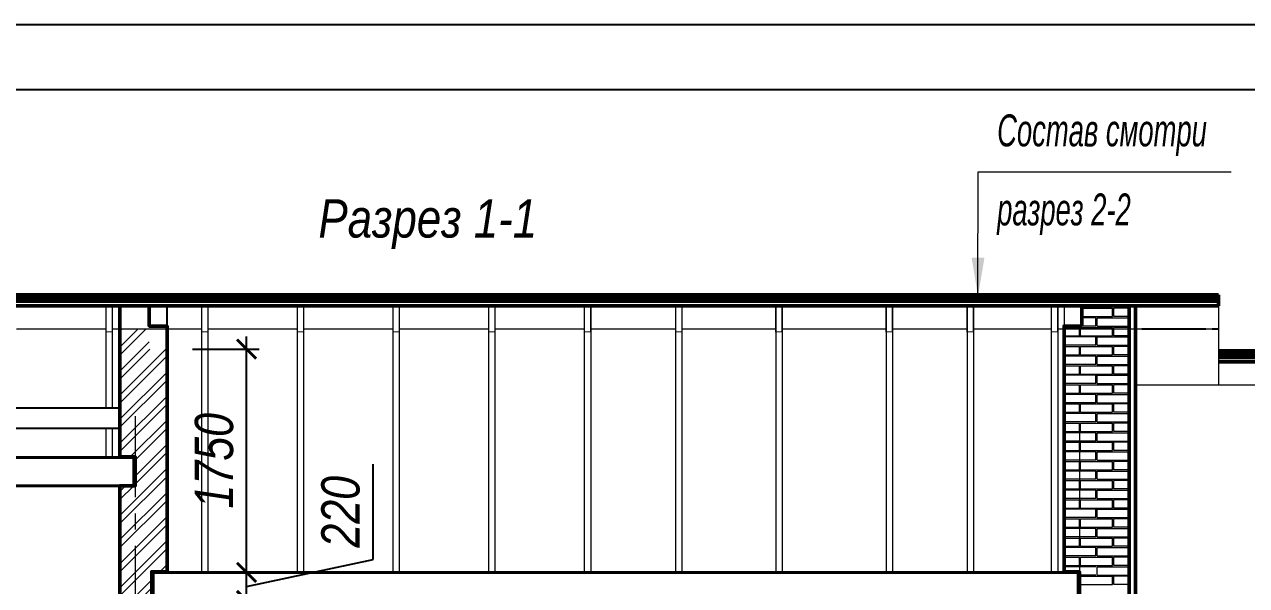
# Model space of a CAD drawing. Header units: millimetres. Extents: x 1582001 to 3303937, y 226471 to 491235.
# Drawn here: x 1845570 to 1855149, y 405658 to 410055 of the extents above; entities that cross this region are included whole.
import ezdxf

# ---------------------------------------------------------------- set-up
doc = ezdxf.new("R2010")
doc.units = ezdxf.units.MM
doc.linetypes.add('CENTER', pattern=[50.8, 31.75, -6.35, 6.35, -6.35])
doc.layers.get('Defpoints').update_dxf_attribs({"color": 255, "lineweight": 30})
for name, color, linetype, lineweight in [('A-Wall-G', 22, 'Continuous', 50), ('Кирпич', 253, 'Continuous', 9), ('Кровля', 232, 'Continuous', 25), ('Надписи', 7, 'Continuous', 15), ('Оси', 251, 'CENTER', 9), ('Размеры', 7, 'Continuous', 18), ('Стены несущие', 7, 'Continuous', 40), ('Тонкая', 6, 'Continuous', 15), ('Утеплитель', 145, 'Continuous', 9)]:
    doc.layers.add(name, color=color, linetype=linetype, lineweight=lineweight)
doc.layers.add('Формуляр', color=138, linetype='Continuous')
doc.styles.add('GOST 2.304', font='ARIALNI.TTF', dxfattribs={"width": 0.98, "height": 300})
doc.styles.add('style', font='ARIALNI.TTF', dxfattribs={"width": 0.98, "height": 300})
doc.styles.add('STYLE1', font='ARIALNI.TTF', dxfattribs={"height": 300})
doc.dimstyles.new('М100', dxfattribs={"dimtxt": 600, "dimasz": 150, "dimexe": 100, "dimexo": 200, "dimgap": 100, "dimtad": 1, "dimdec": 0, "dimtxsty": 'style', "dimblk": 'ARCHTICK', "dimcen": 150, "dimdle": 100, "dimclrt": 256, "dimadec": 0, "dimazin": 0, "dimtfac": 1, "dimtdec": 0, "dimtmove": 1, "dimatfit": 3, "dimldrblk": 'NONE', "dimfxl": 0, "dimarcsym": 0})

# ---------------------------------------------------------------- blocks, each defined once
blk = doc.blocks.new('_ArchTick')
at = {"color": 0, "linetype": 'ByBlock', "const_width": 0.15}
blk.add_lwpolyline([(-0.5, -0.5), (0.5, 0.5)], dxfattribs=at)
blk = doc.blocks.new('*D538')
at = {"layer": 'Defpoints', "color": 0, "lineweight": -3, "transparency": 16777216}
for p in [(1846688.2, 405761), (1847310.9, 405761), (1846688.2, 405541)]:
    blk.add_point(p, dxfattribs=at)
at = {"layer": 'Размеры', "color": 0, "lineweight": -2, "transparency": 16777216}
for p, q in [((1848302.3, 405863.8), (1848302.3, 406609.1)), ((1847310.9, 405651), (1848302.3, 405863.8)), ((1847310.9, 405441), (1847310.9, 405861)), ((1846888.2, 405761), (1847410.9, 405761)), ((1846888.2, 405541), (1847410.9, 405541))]:
    blk.add_line(p, q, dxfattribs=at)
at = {"layer": 'Размеры', "color": 0, "lineweight": -2, "transparency": 16777216, "xscale": 150, "yscale": 150, "zscale": 150}
for p, rotation in [((1847310.9, 405761), 90), ((1847310.9, 405541), 270)]:
    blk.add_blockref('_ArchTick', p, dxfattribs=dict(at, rotation=rotation))
at = {"layer": 'Размеры', "transparency": 16777216, "insert": (1848049.1, 406236.5), "char_height": 300, "attachment_point": 5, "rotation": 90, "style": 'style'}
blk.add_mtext('220', dxfattribs=at)
blk = doc.blocks.new('_None')
blk = doc.blocks.new('*D561')
at = {"layer": 'Defpoints', "color": 0, "lineweight": -3, "transparency": 16777216}
for p in [(1846688.2, 407511), (1847310.9, 407511), (1846688.2, 405761)]:
    blk.add_point(p, dxfattribs=at)
at = {"layer": 'Размеры', "color": 0, "lineweight": -2, "transparency": 16777216}
for p, q in [((1847310.9, 405661), (1847310.9, 407611)), ((1846888.2, 407511), (1847410.9, 407511)), ((1846888.2, 405761), (1847410.9, 405761))]:
    blk.add_line(p, q, dxfattribs=at)
at = {"layer": 'Размеры', "color": 0, "lineweight": -2, "transparency": 16777216, "xscale": 150, "yscale": 150, "zscale": 150}
for p, rotation in [((1847310.9, 407511), 90), ((1847310.9, 405761), 270)]:
    blk.add_blockref('_ArchTick', p, dxfattribs=dict(at, rotation=rotation))
at = {"layer": 'Размеры', "transparency": 16777216, "insert": (1847057.7, 406636), "char_height": 300, "attachment_point": 5, "rotation": 90, "style": 'style'}
blk.add_mtext('1750', dxfattribs=at)

msp = doc.modelspace()

# ---------------------------------------------------------------- hatches: boundary and pattern name
at = {"layer": 'Кирпич'}
h = msp.add_hatch(dxfattribs=at)
h.set_pattern_fill('ANSI32', color=0, scale=14, style=0)
h.set_pattern_definition([(45, (167999.66, 126626.28), (-94.292689, 94.292689), []), (45, (168062.53, 126626.28), (-94.292689, 94.292689), [])])
h.paths.add_polyline_path([(1846438.2, 401901), (1846318.2, 401901), (1846318.2, 401566), (1846438.2, 401566)], flags=17)
h.paths.add_polyline_path([(1846318.2, 404603.8), (1846438.2, 404603.8), (1846438.2, 406441), (1846318.2, 406441)], flags=16)
h.paths.add_polyline_path([(1846568.2, 404603.8), (1846688.2, 404603.8), (1846688.2, 405541), (1846568.2, 405541), (1846568.2, 405766), (1846688.2, 405766), (1846688.2, 407511), (1846548.2, 407511), (1846548.2, 407671), (1846318.2, 407671), (1846318.2, 406666), (1846438.2, 406666), (1846438.2, 404383.8), (1846443.2, 404383.8), (1846443.2, 404603.8), (1846563.2, 404603.8), (1846563.2, 404383.8), (1846568.2, 404383.8)])
h.paths.add_polyline_path([(1846318.2, 402126), (1846318.2, 402316), (1846682.5, 402315), (1846688.2, 402126), (1846568.2, 402126), (1846568.2, 401901), (1846688.2, 401901), (1846688.2, 401566), (1846438.2, 401566), (1846438.2, 402121)])

# ---------------------------------------------------------------- linework, layer by layer
for points in [[(1854328.2, 407671), (1854828.2, 407671)], [(1854878.2, 407671), (1854928.2, 407671)]]:
    msp.add_lwpolyline(points)
at = {"layer": 'A-Wall-G', "color": 0, "ltscale": 100}
for p, q in [((1854928.2, 407911), (1840638.2, 407911)), ((1854928.2, 407886), (1840638.2, 407886)), ((1854928.2, 407851), (1840638.2, 407851)), ((1857348.2, 407471.5), (1854928.2, 407471.5)), ((1857348.2, 407446.5), (1854928.2, 407446.5)), ((1857348.2, 407411.5), (1854928.2, 407411.5))]:
    msp.add_line(p, q, dxfattribs=at)
at = {"layer": 'A-Wall-G', "lineweight": 20}
for p, q in [((1853968.2, 407841), (1853858.2, 407841)), ((1853968.2, 407841), (1853858.2, 407841)), ((1853978.2, 407841), (1854228.2, 407841)), ((1853978.2, 407841), (1854228.2, 407841)), ((1853858.2, 407831), (1854098.2, 407831)), ((1853858.2, 407831), (1854098.2, 407831)), ((1853858.2, 407766), (1854098.2, 407766)), ((1853858.2, 407766), (1854098.2, 407766)), ((1853968.2, 407756), (1853858.2, 407756)), ((1853968.2, 407691), (1853968.2, 407756)), ((1853978.2, 407691), (1853978.2, 407756)), ((1853978.2, 407756), (1854228.2, 407756)), ((1853978.2, 407691), (1853978.2, 407756)), ((1853978.2, 407756), (1854228.2, 407756)), ((1854098.2, 407766), (1854098.2, 407831)), ((1854098.2, 407766), (1854098.2, 407831)), ((1854108.2, 407766), (1854108.2, 407831)), ((1854228.2, 407831), (1854108.2, 407831)), ((1854108.2, 407766), (1854108.2, 407831)), ((1854228.2, 407831), (1854108.2, 407831)), ((1854228.2, 407766), (1854108.2, 407766)), ((1854228.2, 407766), (1854108.2, 407766)), ((1853968.2, 407691), (1853718.2, 407691)), ((1853968.2, 407691), (1853718.2, 407691)), ((1853718.2, 407681), (1853838.2, 407681)), ((1853838.2, 407616), (1853838.2, 407681)), ((1853848.2, 407616), (1853848.2, 407681)), ((1853848.2, 407681), (1854098.2, 407681)), ((1853848.2, 407616), (1853848.2, 407681)), ((1853848.2, 407681), (1854098.2, 407681)), ((1853978.2, 407691), (1854228.2, 407691)), ((1853978.2, 407691), (1854228.2, 407691)), ((1854098.2, 407616), (1854098.2, 407681)), ((1854098.2, 407616), (1854098.2, 407681)), ((1854108.2, 407616), (1854108.2, 407681)), ((1854228.2, 407681), (1854108.2, 407681)), ((1854108.2, 407616), (1854108.2, 407681)), ((1854228.2, 407681), (1854108.2, 407681)), ((1853718.2, 407616), (1853838.2, 407616)), ((1853968.2, 407606), (1853718.2, 407606)), ((1853848.2, 407616), (1854098.2, 407616)), ((1853848.2, 407616), (1854098.2, 407616)), ((1853968.2, 407541), (1853968.2, 407606)), ((1853978.2, 407541), (1853978.2, 407606)), ((1853978.2, 407606), (1854228.2, 407606)), ((1853978.2, 407541), (1853978.2, 407606)), ((1853978.2, 407606), (1854228.2, 407606)), ((1854228.2, 407616), (1854108.2, 407616)), ((1854228.2, 407616), (1854108.2, 407616)), ((1853968.2, 407541), (1853718.2, 407541)), ((1853968.2, 407541), (1853718.2, 407541)), ((1853718.2, 407531), (1853838.2, 407531)), ((1853718.2, 407466), (1853838.2, 407466)), ((1853968.2, 407456), (1853718.2, 407456)), ((1853838.2, 407466), (1853838.2, 407531)), ((1853848.2, 407466), (1853848.2, 407531)), ((1853848.2, 407531), (1854098.2, 407531)), ((1853848.2, 407466), (1853848.2, 407531)), ((1853848.2, 407531), (1854098.2, 407531)), ((1853848.2, 407466), (1854098.2, 407466)), ((1853848.2, 407466), (1854098.2, 407466)), ((1853968.2, 407391), (1853968.2, 407456)), ((1853978.2, 407541), (1854228.2, 407541)), ((1853978.2, 407541), (1854228.2, 407541)), ((1853978.2, 407391), (1853978.2, 407456)), ((1853978.2, 407456), (1854228.2, 407456)), ((1853978.2, 407391), (1853978.2, 407456)), ((1853978.2, 407456), (1854228.2, 407456)), ((1854098.2, 407466), (1854098.2, 407531)), ((1854098.2, 407466), (1854098.2, 407531)), ((1854108.2, 407466), (1854108.2, 407531)), ((1854228.2, 407531), (1854108.2, 407531)), ((1854108.2, 407466), (1854108.2, 407531)), ((1854228.2, 407531), (1854108.2, 407531)), ((1854228.2, 407466), (1854108.2, 407466)), ((1854228.2, 407466), (1854108.2, 407466)), ((1853968.2, 407391), (1853718.2, 407391)), ((1853968.2, 407391), (1853718.2, 407391)), ((1853718.2, 407381), (1853838.2, 407381)), ((1853838.2, 407316), (1853838.2, 407381)), ((1853848.2, 407316), (1853848.2, 407381)), ((1853848.2, 407381), (1854098.2, 407381)), ((1853848.2, 407316), (1853848.2, 407381)), ((1853848.2, 407381), (1854098.2, 407381)), ((1853978.2, 407391), (1854228.2, 407391)), ((1853978.2, 407391), (1854228.2, 407391)), ((1854098.2, 407316), (1854098.2, 407381)), ((1854098.2, 407316), (1854098.2, 407381)), ((1854108.2, 407316), (1854108.2, 407381)), ((1854228.2, 407381), (1854108.2, 407381)), ((1854108.2, 407316), (1854108.2, 407381)), ((1854228.2, 407381), (1854108.2, 407381)), ((1853718.2, 407316), (1853838.2, 407316)), ((1853968.2, 407306), (1853718.2, 407306)), ((1853848.2, 407316), (1854098.2, 407316)), ((1853848.2, 407316), (1854098.2, 407316)), ((1853968.2, 407241), (1853968.2, 407306)), ((1853978.2, 407241), (1853978.2, 407306)), ((1853978.2, 407306), (1854228.2, 407306)), ((1853978.2, 407241), (1853978.2, 407306)), ((1853978.2, 407306), (1854228.2, 407306)), ((1854228.2, 407316), (1854108.2, 407316)), ((1854228.2, 407316), (1854108.2, 407316)), ((1853968.2, 407241), (1853718.2, 407241)), ((1853968.2, 407241), (1853718.2, 407241)), ((1853718.2, 407231), (1853838.2, 407231)), ((1853718.2, 407166), (1853838.2, 407166)), ((1853838.2, 407166), (1853838.2, 407231)), ((1853848.2, 407166), (1853848.2, 407231)), ((1853848.2, 407231), (1854098.2, 407231)), ((1853848.2, 407166), (1853848.2, 407231)), ((1853848.2, 407231), (1854098.2, 407231)), ((1853848.2, 407166), (1854098.2, 407166)), ((1853848.2, 407166), (1854098.2, 407166)), ((1853978.2, 407241), (1854228.2, 407241)), ((1853978.2, 407241), (1854228.2, 407241)), ((1854098.2, 407166), (1854098.2, 407231)), ((1854098.2, 407166), (1854098.2, 407231)), ((1854108.2, 407166), (1854108.2, 407231)), ((1854228.2, 407231), (1854108.2, 407231)), ((1854108.2, 407166), (1854108.2, 407231)), ((1854228.2, 407231), (1854108.2, 407231)), ((1854228.2, 407166), (1854108.2, 407166)), ((1854228.2, 407166), (1854108.2, 407166)), ((1853968.2, 407156), (1853718.2, 407156)), ((1853968.2, 407091), (1853718.2, 407091)), ((1853968.2, 407091), (1853718.2, 407091)), ((1853718.2, 407081), (1853838.2, 407081)), ((1853838.2, 407016), (1853838.2, 407081)), ((1853848.2, 407016), (1853848.2, 407081)), ((1853848.2, 407081), (1854098.2, 407081)), ((1853848.2, 407016), (1853848.2, 407081)), ((1853848.2, 407081), (1854098.2, 407081)), ((1853968.2, 407091), (1853968.2, 407156)), ((1853978.2, 407091), (1853978.2, 407156)), ((1853978.2, 407156), (1854228.2, 407156)), ((1853978.2, 407091), (1853978.2, 407156)), ((1853978.2, 407156), (1854228.2, 407156)), ((1853978.2, 407091), (1854228.2, 407091)), ((1853978.2, 407091), (1854228.2, 407091)), ((1854098.2, 407016), (1854098.2, 407081)), ((1854098.2, 407016), (1854098.2, 407081)), ((1854108.2, 407016), (1854108.2, 407081)), ((1854228.2, 407081), (1854108.2, 407081)), ((1854108.2, 407016), (1854108.2, 407081)), ((1854228.2, 407081), (1854108.2, 407081)), ((1853718.2, 407016), (1853838.2, 407016)), ((1853968.2, 407006), (1853718.2, 407006)), ((1853848.2, 407016), (1854098.2, 407016)), ((1853848.2, 407016), (1854098.2, 407016)), ((1853968.2, 406941), (1853968.2, 407006)), ((1853978.2, 406941), (1853978.2, 407006)), ((1853978.2, 407006), (1854228.2, 407006)), ((1853978.2, 406941), (1853978.2, 407006)), ((1853978.2, 407006), (1854228.2, 407006)), ((1854228.2, 407016), (1854108.2, 407016)), ((1854228.2, 407016), (1854108.2, 407016)), ((1853968.2, 406941), (1853718.2, 406941)), ((1853968.2, 406941), (1853718.2, 406941)), ((1853718.2, 406931), (1853838.2, 406931)), ((1853838.2, 406866), (1853838.2, 406931)), ((1853848.2, 406866), (1853848.2, 406931)), ((1853848.2, 406931), (1854098.2, 406931)), ((1853848.2, 406866), (1853848.2, 406931)), ((1853848.2, 406931), (1854098.2, 406931)), ((1853978.2, 406941), (1854228.2, 406941)), ((1853978.2, 406941), (1854228.2, 406941)), ((1854098.2, 406866), (1854098.2, 406931)), ((1854098.2, 406866), (1854098.2, 406931)), ((1854108.2, 406866), (1854108.2, 406931)), ((1854228.2, 406931), (1854108.2, 406931)), ((1854108.2, 406866), (1854108.2, 406931)), ((1854228.2, 406931), (1854108.2, 406931)), ((1853718.2, 406866), (1853838.2, 406866)), ((1853968.2, 406856), (1853718.2, 406856)), ((1853968.2, 406791), (1853718.2, 406791)), ((1853968.2, 406791), (1853718.2, 406791)), ((1853848.2, 406866), (1854098.2, 406866)), ((1853848.2, 406866), (1854098.2, 406866)), ((1853968.2, 406791), (1853968.2, 406856)), ((1853978.2, 406791), (1853978.2, 406856)), ((1853978.2, 406856), (1854228.2, 406856)), ((1853978.2, 406791), (1853978.2, 406856)), ((1853978.2, 406856), (1854228.2, 406856)), ((1853978.2, 406791), (1854228.2, 406791)), ((1853978.2, 406791), (1854228.2, 406791)), ((1854228.2, 406866), (1854108.2, 406866)), ((1854228.2, 406866), (1854108.2, 406866)), ((1853718.2, 406781), (1853838.2, 406781)), ((1853718.2, 406716), (1853838.2, 406716)), ((1853968.2, 406706), (1853718.2, 406706)), ((1853838.2, 406716), (1853838.2, 406781)), ((1853848.2, 406716), (1853848.2, 406781)), ((1853848.2, 406781), (1854098.2, 406781)), ((1853848.2, 406716), (1853848.2, 406781)), ((1853848.2, 406781), (1854098.2, 406781)), ((1853848.2, 406716), (1854098.2, 406716)), ((1853848.2, 406716), (1854098.2, 406716)), ((1853968.2, 406641), (1853968.2, 406706)), ((1853978.2, 406641), (1853978.2, 406706)), ((1853978.2, 406706), (1854228.2, 406706)), ((1853978.2, 406641), (1853978.2, 406706)), ((1853978.2, 406706), (1854228.2, 406706)), ((1854098.2, 406716), (1854098.2, 406781)), ((1854098.2, 406716), (1854098.2, 406781)), ((1854108.2, 406716), (1854108.2, 406781)), ((1854228.2, 406781), (1854108.2, 406781)), ((1854108.2, 406716), (1854108.2, 406781)), ((1854228.2, 406781), (1854108.2, 406781)), ((1854228.2, 406716), (1854108.2, 406716)), ((1854228.2, 406716), (1854108.2, 406716)), ((1853968.2, 406641), (1853718.2, 406641)), ((1853968.2, 406641), (1853718.2, 406641)), ((1853718.2, 406631), (1853838.2, 406631)), ((1853838.2, 406566), (1853838.2, 406631)), ((1853848.2, 406566), (1853848.2, 406631)), ((1853848.2, 406631), (1854098.2, 406631)), ((1853848.2, 406566), (1853848.2, 406631)), ((1853848.2, 406631), (1854098.2, 406631)), ((1853978.2, 406641), (1854228.2, 406641)), ((1853978.2, 406641), (1854228.2, 406641)), ((1854098.2, 406566), (1854098.2, 406631)), ((1854098.2, 406566), (1854098.2, 406631)), ((1854108.2, 406566), (1854108.2, 406631)), ((1854228.2, 406631), (1854108.2, 406631)), ((1854108.2, 406566), (1854108.2, 406631)), ((1854228.2, 406631), (1854108.2, 406631)), ((1853718.2, 406566), (1853838.2, 406566)), ((1853968.2, 406556), (1853718.2, 406556)), ((1853848.2, 406566), (1854098.2, 406566)), ((1853848.2, 406566), (1854098.2, 406566)), ((1853968.2, 406491), (1853968.2, 406556)), ((1853978.2, 406491), (1853978.2, 406556)), ((1853978.2, 406556), (1854228.2, 406556)), ((1853978.2, 406491), (1853978.2, 406556)), ((1853978.2, 406556), (1854228.2, 406556)), ((1854228.2, 406566), (1854108.2, 406566)), ((1854228.2, 406566), (1854108.2, 406566)), ((1853968.2, 406491), (1853718.2, 406491)), ((1853968.2, 406491), (1853718.2, 406491)), ((1853718.2, 406481), (1853838.2, 406481)), ((1853718.2, 406416), (1853838.2, 406416)), ((1853968.2, 406406), (1853718.2, 406406)), ((1853838.2, 406416), (1853838.2, 406481)), ((1853848.2, 406416), (1853848.2, 406481)), ((1853848.2, 406481), (1854098.2, 406481)), ((1853848.2, 406416), (1853848.2, 406481)), ((1853848.2, 406481), (1854098.2, 406481)), ((1853848.2, 406416), (1854098.2, 406416)), ((1853848.2, 406416), (1854098.2, 406416)), ((1853968.2, 406341), (1853968.2, 406406)), ((1853978.2, 406491), (1854228.2, 406491)), ((1853978.2, 406491), (1854228.2, 406491)), ((1853978.2, 406341), (1853978.2, 406406)), ((1853978.2, 406406), (1854228.2, 406406)), ((1853978.2, 406341), (1853978.2, 406406)), ((1853978.2, 406406), (1854228.2, 406406)), ((1854098.2, 406416), (1854098.2, 406481)), ((1854098.2, 406416), (1854098.2, 406481)), ((1854108.2, 406416), (1854108.2, 406481)), ((1854228.2, 406481), (1854108.2, 406481)), ((1854108.2, 406416), (1854108.2, 406481)), ((1854228.2, 406481), (1854108.2, 406481)), ((1854228.2, 406416), (1854108.2, 406416)), ((1854228.2, 406416), (1854108.2, 406416)), ((1853968.2, 406341), (1853718.2, 406341)), ((1853968.2, 406341), (1853718.2, 406341)), ((1853718.2, 406331), (1853838.2, 406331)), ((1853838.2, 406266), (1853838.2, 406331)), ((1853848.2, 406266), (1853848.2, 406331)), ((1853848.2, 406331), (1854098.2, 406331)), ((1853848.2, 406266), (1853848.2, 406331)), ((1853848.2, 406331), (1854098.2, 406331)), ((1853978.2, 406341), (1854228.2, 406341)), ((1853978.2, 406341), (1854228.2, 406341)), ((1854098.2, 406266), (1854098.2, 406331)), ((1854098.2, 406266), (1854098.2, 406331)), ((1854108.2, 406266), (1854108.2, 406331)), ((1854228.2, 406331), (1854108.2, 406331)), ((1854108.2, 406266), (1854108.2, 406331)), ((1854228.2, 406331), (1854108.2, 406331)), ((1853718.2, 406266), (1853838.2, 406266)), ((1853968.2, 406256), (1853718.2, 406256)), ((1853848.2, 406266), (1854098.2, 406266)), ((1853848.2, 406266), (1854098.2, 406266)), ((1853968.2, 406191), (1853968.2, 406256)), ((1853978.2, 406191), (1853978.2, 406256)), ((1853978.2, 406256), (1854228.2, 406256)), ((1853978.2, 406191), (1853978.2, 406256)), ((1853978.2, 406256), (1854228.2, 406256)), ((1854228.2, 406266), (1854108.2, 406266)), ((1854228.2, 406266), (1854108.2, 406266)), ((1853968.2, 406191), (1853718.2, 406191)), ((1853968.2, 406191), (1853718.2, 406191)), ((1853718.2, 406181), (1853838.2, 406181)), ((1853718.2, 406116), (1853838.2, 406116)), ((1853838.2, 406116), (1853838.2, 406181)), ((1853848.2, 406116), (1853848.2, 406181)), ((1853848.2, 406181), (1854098.2, 406181)), ((1853848.2, 406116), (1853848.2, 406181)), ((1853848.2, 406181), (1854098.2, 406181)), ((1853848.2, 406116), (1854098.2, 406116)), ((1853848.2, 406116), (1854098.2, 406116)), ((1853978.2, 406191), (1854228.2, 406191)), ((1853978.2, 406191), (1854228.2, 406191)), ((1854098.2, 406116), (1854098.2, 406181)), ((1854098.2, 406116), (1854098.2, 406181)), ((1854108.2, 406116), (1854108.2, 406181)), ((1854228.2, 406181), (1854108.2, 406181)), ((1854108.2, 406116), (1854108.2, 406181)), ((1854228.2, 406181), (1854108.2, 406181)), ((1854228.2, 406116), (1854108.2, 406116)), ((1854228.2, 406116), (1854108.2, 406116)), ((1853968.2, 406106), (1853718.2, 406106)), ((1853968.2, 406041), (1853718.2, 406041)), ((1853968.2, 406041), (1853718.2, 406041)), ((1853718.2, 406031), (1853838.2, 406031)), ((1853838.2, 405966), (1853838.2, 406031)), ((1853848.2, 405966), (1853848.2, 406031)), ((1853848.2, 406031), (1854098.2, 406031)), ((1853848.2, 405966), (1853848.2, 406031)), ((1853848.2, 406031), (1854098.2, 406031)), ((1853968.2, 406041), (1853968.2, 406106)), ((1853978.2, 406041), (1853978.2, 406106)), ((1853978.2, 406106), (1854228.2, 406106)), ((1853978.2, 406041), (1853978.2, 406106)), ((1853978.2, 406106), (1854228.2, 406106)), ((1853978.2, 406041), (1854228.2, 406041)), ((1853978.2, 406041), (1854228.2, 406041)), ((1854098.2, 405966), (1854098.2, 406031)), ((1854098.2, 405966), (1854098.2, 406031)), ((1854108.2, 405966), (1854108.2, 406031)), ((1854228.2, 406031), (1854108.2, 406031)), ((1854108.2, 405966), (1854108.2, 406031)), ((1854228.2, 406031), (1854108.2, 406031)), ((1853718.2, 405966), (1853838.2, 405966)), ((1853968.2, 405956), (1853718.2, 405956)), ((1853848.2, 405966), (1854098.2, 405966)), ((1853848.2, 405966), (1854098.2, 405966)), ((1853968.2, 405891), (1853968.2, 405956)), ((1853978.2, 405891), (1853978.2, 405956)), ((1853978.2, 405956), (1854228.2, 405956)), ((1853978.2, 405891), (1853978.2, 405956)), ((1853978.2, 405956), (1854228.2, 405956)), ((1854228.2, 405966), (1854108.2, 405966)), ((1854228.2, 405966), (1854108.2, 405966)), ((1853968.2, 405891), (1853718.2, 405891)), ((1853968.2, 405891), (1853718.2, 405891)), ((1853718.2, 405881), (1853838.2, 405881)), ((1853838.2, 405816), (1853838.2, 405881)), ((1853848.2, 405816), (1853848.2, 405881)), ((1853848.2, 405881), (1854098.2, 405881)), ((1853848.2, 405816), (1853848.2, 405881)), ((1853848.2, 405881), (1854098.2, 405881)), ((1853978.2, 405891), (1854228.2, 405891)), ((1853978.2, 405891), (1854228.2, 405891)), ((1854098.2, 405816), (1854098.2, 405881)), ((1854098.2, 405816), (1854098.2, 405881)), ((1854108.2, 405816), (1854108.2, 405881)), ((1854228.2, 405881), (1854108.2, 405881)), ((1854108.2, 405816), (1854108.2, 405881)), ((1854228.2, 405881), (1854108.2, 405881)), ((1853718.2, 405816), (1853838.2, 405816)), ((1853968.2, 405806), (1853718.2, 405806)), ((1853968.2, 405741), (1853828.2, 405741)), ((1853968.2, 405741), (1853828.2, 405741)), ((1853828.2, 405731), (1853838.2, 405731)), ((1853838.2, 405666), (1853838.2, 405731)), ((1853848.2, 405816), (1854098.2, 405816)), ((1853848.2, 405816), (1854098.2, 405816)), ((1853848.2, 405666), (1853848.2, 405731)), ((1853848.2, 405731), (1854098.2, 405731)), ((1853848.2, 405666), (1853848.2, 405731)), ((1853848.2, 405731), (1854098.2, 405731)), ((1853978.2, 405741), (1853978.2, 405806)), ((1853978.2, 405806), (1854228.2, 405806)), ((1853978.2, 405741), (1853978.2, 405806)), ((1853978.2, 405806), (1854228.2, 405806)), ((1853978.2, 405741), (1854228.2, 405741)), ((1853978.2, 405741), (1854228.2, 405741)), ((1854098.2, 405666), (1854098.2, 405731)), ((1854098.2, 405666), (1854098.2, 405731)), ((1854228.2, 405816), (1854108.2, 405816)), ((1854228.2, 405816), (1854108.2, 405816)), ((1854108.2, 405666), (1854108.2, 405731)), ((1854228.2, 405731), (1854108.2, 405731)), ((1854108.2, 405666), (1854108.2, 405731)), ((1854228.2, 405731), (1854108.2, 405731)), ((1853828.2, 405666), (1853838.2, 405666)), ((1853848.2, 405666), (1854098.2, 405666)), ((1853848.2, 405666), (1854098.2, 405666)), ((1854228.2, 405666), (1854108.2, 405666)), ((1854228.2, 405666), (1854108.2, 405666))]:
    msp.add_line(p, q, dxfattribs=at)
at = {"layer": 'A-Wall-G', "color": 0, "ltscale": 100}
for points in [[(1854928.2, 407936), (1840638.2, 407936), (1840638.2, 407851), (1854928.2, 407851)], [(1854928.2, 407851), (1854928.2, 407936)], [(1857348.2, 407496.5), (1854928.2, 407496.5)], [(1854928.2, 407411.5), (1857348.2, 407411.5), (1857348.2, 407411.5), (1857348.2, 407411.5), (1857348.2, 407496.5), (1857348.2, 407496.5), (1857348.2, 407496.5)]]:
    msp.add_lwpolyline(points, dxfattribs=at)
at = {"layer": 'A-Wall-G', "ltscale": 100}
for points in [[(1846688.2, 404383.8), (1846688.2, 405541), (1846568.2, 405541), (1846568.2, 405766), (1846688.2, 405766), (1846688.2, 407691), (1846548.2, 407691), (1846548.2, 407851), (1846318.2, 407851), (1846318.2, 406666), (1846438.2, 406666), (1846438.2, 406441), (1846318.2, 406441), (1846318.2, 404383.8)], [(1853858.2, 407691), (1853858.2, 407851), (1854228.2, 407851), (1854228.2, 404461)], [(1854228.2, 404386), (1854228.2, 404461), (1854278.2, 404461), (1854278.2, 407851)], [(1853718.2, 404461), (1853718.2, 405541), (1853838.2, 405541), (1853838.2, 405766), (1853718.2, 405766), (1853718.2, 407691), (1853858.2, 407691)]]:
    msp.add_lwpolyline(points, dxfattribs=at)
at = {"layer": 'Кровля'}
for p, q in [((1841748.2, 407050.7), (1846318.2, 407050.7)), ((1841748.2, 406890.7), (1846318.2, 406890.7))]:
    msp.add_line(p, q, dxfattribs=at)
msp.add_lwpolyline([(1846548.2, 407691), (1846688.2, 407691), (1846688.2, 407851), (1846548.2, 407851)], close=True, dxfattribs=at)
at = {"layer": 'Надписи', "ltscale": 2}
for p, q in [((1853042.2, 407936), (1853043.9, 408899.8)), ((1853043.9, 408899.8), (1855027.6, 408899.8))]:
    msp.add_line(p, q, dxfattribs=at)
msp.add_solid([(1853043.9, 407926), (1852993.6, 408226.4), (1853094.2, 408226.4)], dxfattribs=at)
at = {"layer": 'Оси', "ltscale": 20}
for p, q in [((1846438.2, 406985.4), (1846438.2, 397793.5)), ((1853838.2, 406890.4), (1853838.2, 397783.5))]:
    msp.add_line(p, q, dxfattribs=at)
at = {"layer": 'Размеры', "ltscale": 100}
for points in [[(1854928.2, 407936), (1854928.2, 407231.5)], [(1845508.2, 407671), (1846208.2, 407671)], [(1846258.2, 407671), (1846958.2, 407671)], [(1847008.2, 407671), (1847708.2, 407671)], [(1847758.2, 407671), (1848458.2, 407671)], [(1848508.2, 407671), (1849208.2, 407671)], [(1849258.2, 407671), (1849958.2, 407671)], [(1850008.2, 407671), (1850673.2, 407671)], [(1850723.2, 407671), (1851458.2, 407671)], [(1851508.2, 407671), (1852323.2, 407671)], [(1852373.2, 407671), (1852958.2, 407671)], [(1853008.2, 407671), (1853618.2, 407671)], [(1853668.2, 407671), (1854278.2, 407671)], [(1854278.2, 407671), (1854928.2, 407671)], [(1854328.2, 407671), (1854828.2, 407671)], [(1854878.2, 407671), (1854928.2, 407671)], [(1854278.2, 407231.5), (1856748.2, 407231.5)]]:
    msp.add_lwpolyline(points, dxfattribs=at)
at = {"layer": 'Размеры', "color": 0, "ltscale": 100}
for points in [[(1846208.2, 407851), (1846208.2, 407050.7)], [(1846258.2, 407851), (1846258.2, 407050.7)], [(1846958.2, 407851), (1846958.2, 405761)], [(1847008.2, 407851), (1847008.2, 405761)], [(1847708.2, 407851), (1847708.2, 405761)], [(1847758.2, 407851), (1847758.2, 405761)], [(1848458.2, 407851), (1848458.2, 405761)], [(1848508.2, 407851), (1848508.2, 405761)], [(1849208.2, 407851), (1849208.2, 405761)], [(1849258.2, 407851), (1849258.2, 405761)], [(1849958.2, 407851), (1849958.2, 405761)], [(1850008.2, 407851), (1850008.2, 405761)], [(1850673.2, 407851), (1850673.2, 405761)], [(1850723.2, 407851), (1850723.2, 405761)], [(1851458.2, 407851), (1851458.2, 405761)], [(1851508.2, 407851), (1851508.2, 405761)], [(1852323.2, 407851), (1852323.2, 405761)], [(1852373.2, 407851), (1852373.2, 405761)], [(1852958.2, 407851), (1852958.2, 405761)], [(1853008.2, 407851), (1853008.2, 405761)], [(1853618.2, 407851), (1853618.2, 405761)], [(1853668.2, 407851), (1853668.2, 405761)], [(1846208.2, 406890.7), (1846208.2, 406661)], [(1846258.2, 406890.7), (1846258.2, 406661)]]:
    msp.add_lwpolyline(points, dxfattribs=at)
at = {"layer": 'Размеры', "ltscale": 100}
for points in [[(1853718.2, 407691), (1853858.2, 407691), (1853858.2, 407851), (1853718.2, 407851)], [(1853858.2, 407691), (1853718.2, 407691), (1853718.2, 407691), (1853858.2, 407691)]]:
    msp.add_lwpolyline(points, close=True, dxfattribs=at)
at = {"layer": 'Стены несущие'}
for points in [[(1841638.2, 406441), (1846428.2, 406441), (1846428.2, 406661), (1841638.2, 406661)], [(1846578.2, 405541), (1853828.2, 405541), (1853828.2, 405761), (1846578.2, 405761)]]:
    msp.add_lwpolyline(points, close=True, dxfattribs=at)
at = {"layer": 'Тонкая', "const_width": 10}
for points in [[(1846208.2, 407851), (1846208.2, 407646.2), (1846258.2, 407646.2), (1846258.2, 407851), (1846208.2, 407851)], [(1846958.2, 407851), (1846958.2, 407646.2), (1847008.2, 407646.2), (1847008.2, 407851), (1846958.2, 407851)], [(1847708.2, 407851), (1847708.2, 407646.2), (1847758.2, 407646.2), (1847758.2, 407851), (1847708.2, 407851)], [(1848458.2, 407851), (1848458.2, 407646.2), (1848508.2, 407646.2), (1848508.2, 407851), (1848458.2, 407851)], [(1849208.2, 407851), (1849208.2, 407646.2), (1849258.2, 407646.2), (1849258.2, 407851), (1849208.2, 407851)], [(1849958.2, 407851), (1849958.2, 407646.2), (1850008.2, 407646.2), (1850008.2, 407851), (1849958.2, 407851)], [(1850673.2, 407851), (1850673.2, 407646.2), (1850723.2, 407646.2), (1850723.2, 407851), (1850673.2, 407851)], [(1851458.2, 407851), (1851458.2, 407646.2), (1851508.2, 407646.2), (1851508.2, 407851), (1851458.2, 407851)], [(1852323.2, 407851), (1852323.2, 407646.2), (1852373.2, 407646.2), (1852373.2, 407851), (1852323.2, 407851)], [(1852958.2, 407851), (1852958.2, 407646.2), (1853008.2, 407646.2), (1853008.2, 407851), (1852958.2, 407851)], [(1853618.2, 407851), (1853618.2, 407646.2), (1853668.2, 407646.2), (1853668.2, 407851), (1853618.2, 407851)]]:
    msp.add_lwpolyline(points, dxfattribs=at)
at = {"layer": 'Утеплитель'}
msp.add_lwpolyline([(1854228.2, 407671), (1854278.2, 407671), (1854278.2, 404461), (1854228.2, 404461)], close=True, dxfattribs=at)
at = {"layer": 'Формуляр', "color": 0}
for points in [[(1834000.4, 410054.8), (1876000.3, 410054.8), (1876000.3, 380354.9), (1834000.4, 380354.9)], [(1836000.4, 380854.9), (1836000.4, 409544.8), (1875500.3, 409544.8), (1875500.3, 380854.9)]]:
    msp.add_lwpolyline(points, close=True, dxfattribs=at)

# ---------------------------------------------------------------- texts
at = {"ltscale": 100, "style": 'GOST 2.304'}
msp.add_text('Разрез 1-1', height=300, dxfattribs=at).set_placement((1847874.7, 408384.9))
at = {"layer": 'Надписи', "ltscale": 2, "style": 'STYLE1', "width": 0.75}
for s, p in [('Состав смотри ', (1853193.9, 409099.8)), ('разрез 2-2', (1853193.9, 408480.4))]:
    msp.add_text(s, height=250, dxfattribs=at).set_placement(p)

# ---------------------------------------------------------------- dimensions: what is measured, and where the dimension line sits
at = {"layer": 'Размеры'}
dim = msp.add_linear_dim(base=(1847310.9, 407511), p1=(1846688.2, 405761), p2=(1846688.2, 407511), angle=90, dimstyle='М100', override={"dimtxt": 250}, dxfattribs=at)
dim.commit()
dim.dimension.update_dxf_attribs({"geometry": '*D561', "text_midpoint": (1847057.7, 406636)})
dim = msp.add_linear_dim(base=(1847310.9, 405761), p1=(1846688.2, 405541), p2=(1846688.2, 405761), angle=90, dimstyle='М100', override={"dimtxt": 250}, dxfattribs=at)
dim.commit()
dim.dimension.update_dxf_attribs({"geometry": '*D538', "text_midpoint": (1848302.3, 405963.8), "dimtype": 160})

doc.saveas('drawing.dxf')
